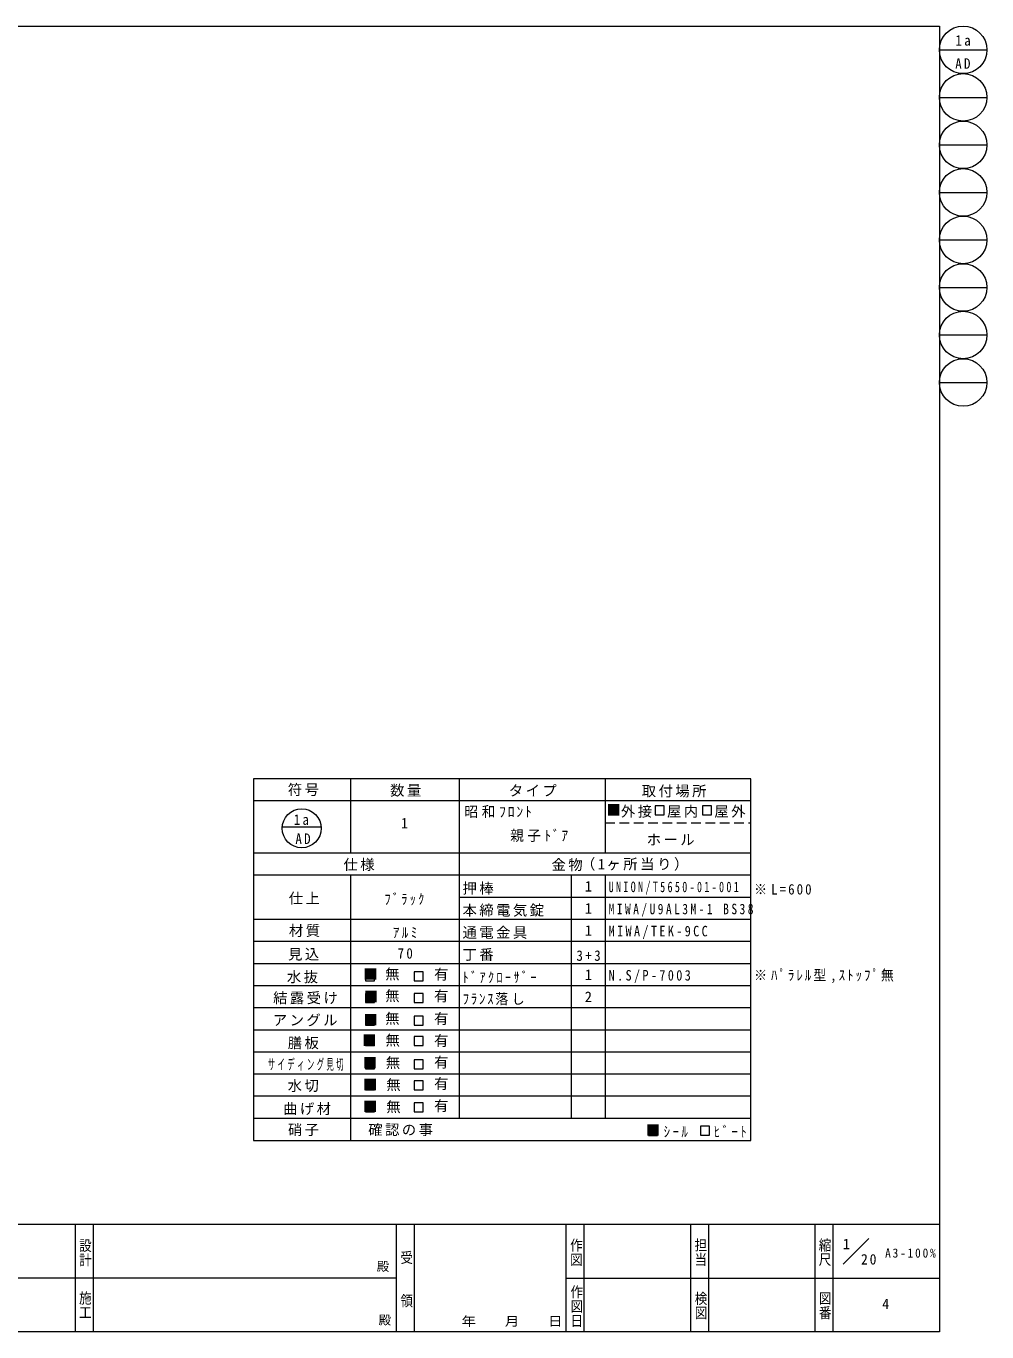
# Model space of a CAD drawing. Units: millimetres at full size, sheet at 1:2, with parts at other scales. Extents: x -822 to 1661, y 616 to 1163.
# Drawn here: x -421 to -19, y 616 to 1163 of the extents above; entities that cross this region are included whole.
import ezdxf
from ezdxf.enums import TextEntityAlignment as Align

# ---------------------------------------------------------------- set-up
doc = ezdxf.new("R2010")
doc.units = ezdxf.units.MM
doc.header["$LTSCALE"] = 2
doc.linetypes.add('DASHED2', pattern=[3, 2, -1])
for name, color, linetype, lineweight in [('1-3_sunpousen', 7, 'Continuous', 9), ('F-7', 7, 'Continuous', 15), ('F-E', 5, 'Continuous', 9)]:
    doc.layers.add(name, color=color, linetype=linetype, lineweight=lineweight)
doc.styles.add('@ＭＳ ゴシック', font='')
doc.styles.add('ＭＳ ゴシック', font='')
doc.styles.get('@ＭＳ ゴシック').set_extended_font_data('@MS Gothic')
doc.styles.get('ＭＳ ゴシック').set_extended_font_data('MS Gothic')

msp = doc.modelspace()

# ---------------------------------------------------------------- linework, layer by layer
at = {"layer": '1-3_sunpousen', "color": 5}
for p, q in [((-117.248, 847.658), (-325.309, 847.658)), ((-325.309, 847.658), (-325.309, 696.289)), ((-284.761, 847.658), (-284.761, 816.502)), ((-239.227, 705.536), (-239.227, 847.658)), ((-178.237, 847.658), (-178.237, 816.502)), ((-117.248, 696.289), (-117.248, 847.658)), ((-117.248, 838.411), (-325.309, 838.411)), ((-313.33, 827.512), (-297.058, 827.512)), ((-117.248, 816.502), (-325.309, 816.502)), ((-117.248, 807.255), (-325.309, 807.255)), ((-284.761, 807.255), (-284.761, 696.289)), ((-192.293, 705.536), (-192.293, 807.255)), ((-178.111, 705.536), (-178.111, 807.255)), ((-117.248, 798.008), (-239.227, 798.008)), ((-117.248, 788.76), (-325.309, 788.76)), ((-117.248, 779.513), (-325.309, 779.513)), ((-117.248, 770.266), (-325.309, 770.266)), ((-117.248, 761.019), (-325.309, 761.019)), ((-117.248, 751.772), (-325.309, 751.772)), ((-117.248, 742.525), (-325.309, 742.525)), ((-117.248, 733.277), (-325.309, 733.277)), ((-117.248, 724.03), (-325.309, 724.03)), ((-117.248, 714.783), (-325.309, 714.783)), ((-117.248, 705.536), (-325.309, 705.536)), ((-325.309, 696.289), (-117.248, 696.289))]:
    msp.add_line(p, q, dxfattribs=at)
at = {"layer": '1-3_sunpousen', "color": 5, "linetype": 'DASHED2'}
for p, q in [((-178.237, 829.163), (-117.248, 829.163)), ((-325.309, 696.289), (-117.248, 696.289))]:
    msp.add_line(p, q, dxfattribs=at)
at = {"layer": '1-3_sunpousen', "color": 5}
for points in [[(-176.537, 832.537), (-172.787, 832.537), (-172.787, 836.287), (-176.537, 836.287)], [(-157.292, 832.537), (-153.542, 832.537), (-153.542, 836.287), (-157.292, 836.287)], [(-137.473, 832.537), (-133.723, 832.537), (-133.723, 836.287), (-137.473, 836.287)], [(-278.471, 763.167), (-274.721, 763.167), (-274.721, 766.917), (-278.471, 766.917)], [(-258.207, 763.167), (-254.457, 763.167), (-254.457, 766.917), (-258.207, 766.917)], [(-278.471, 754.051), (-274.721, 754.051), (-274.721, 757.801), (-278.471, 757.801)], [(-258.207, 754.051), (-254.457, 754.051), (-254.457, 757.801), (-258.207, 757.801)], [(-278.471, 744.574), (-274.721, 744.574), (-274.721, 748.324), (-278.471, 748.324)], [(-258.207, 744.574), (-254.457, 744.574), (-254.457, 748.324), (-258.207, 748.324)], [(-278.471, 736.002), (-274.721, 736.002), (-274.721, 739.752), (-278.471, 739.752)], [(-258.207, 736.002), (-254.457, 736.002), (-254.457, 739.752), (-258.207, 739.752)], [(-278.471, 726.245), (-274.721, 726.245), (-274.721, 729.995), (-278.471, 729.995)], [(-258.207, 726.245), (-254.457, 726.245), (-254.457, 729.995), (-258.207, 729.995)], [(-278.471, 717.491), (-274.721, 717.491), (-274.721, 721.241), (-278.471, 721.241)], [(-258.207, 717.491), (-254.457, 717.491), (-254.457, 721.241), (-258.207, 721.241)], [(-278.471, 708.245), (-274.721, 708.245), (-274.721, 711.995), (-278.471, 711.995)], [(-258.207, 708.245), (-254.457, 708.245), (-254.457, 711.995), (-258.207, 711.995)], [(-160.159, 698.329), (-156.409, 698.329), (-156.409, 702.079), (-160.159, 702.079)], [(-138.382, 698.518), (-134.632, 698.518), (-134.632, 702.268), (-138.382, 702.268)]]:
    msp.add_lwpolyline(points, close=True, dxfattribs=at)
msp.add_circle((-305.194, 826.927), 8.157, dxfattribs=at)
at = {"layer": 'F-E'}
for p, q in [((-822.442, 1162.545), (-38.442, 1162.545)), ((-38.442, 1162.545), (-38.442, 616.22)), ((-38.442, 1152.605), (-18.562, 1152.605)), ((-38.442, 1132.725), (-18.562, 1132.725)), ((-38.442, 1112.845), (-18.562, 1112.845)), ((-38.442, 1092.965), (-18.562, 1092.965)), ((-38.442, 1073.085), (-18.562, 1073.085)), ((-38.442, 1053.205), (-18.562, 1053.205)), ((-38.442, 1033.325), (-18.562, 1033.325)), ((-38.442, 1013.445), (-18.562, 1013.445)), ((-531.342, 661.22), (-399.992, 661.22)), ((-399.992, 661.22), (-265.642, 661.22)), ((-265.642, 661.22), (-90.508, 661.22)), ((-258.142, 661.22), (-258.142, 616.22)), ((-194.642, 661.22), (-194.642, 616.22)), ((-187.142, 661.22), (-187.142, 616.22)), ((-142.575, 661.22), (-142.575, 616.22)), ((-135.075, 661.22), (-135.075, 616.22)), ((-90.508, 661.22), (-38.442, 661.22)), ((-68.015, 655.338), (-78.749, 644.603)), ((-399.992, 638.72), (-531.342, 638.72)), ((-265.642, 638.72), (-399.992, 638.72)), ((-194.642, 638.72), (-90.508, 638.72)), ((-90.508, 638.72), (-38.442, 638.72)), ((-38.442, 616.22), (-822.442, 616.22))]:
    msp.add_line(p, q, dxfattribs=at)
for points in [[(-399.992, 661.22), (-399.992, 638.72), (-399.992, 616.22)], [(-392.492, 661.22), (-392.492, 638.72), (-392.492, 616.22)], [(-265.642, 661.22), (-265.642, 638.72), (-265.642, 616.22)], [(-90.508, 661.22), (-90.508, 638.72), (-90.508, 616.22)], [(-83.008, 661.22), (-83.008, 638.72), (-83.008, 616.22)]]:
    msp.add_lwpolyline(points, dxfattribs=at)
for centre in [(-28.502, 1152.605), (-28.502, 1132.725), (-28.502, 1112.845), (-28.502, 1092.965), (-28.502, 1073.085), (-28.502, 1053.205), (-28.502, 1033.325), (-28.502, 1013.445)]:
    msp.add_circle(centre, 9.94, dxfattribs=at)

# ---------------------------------------------------------------- texts
at = {"layer": '1-3_sunpousen', "style": 'ＭＳ ゴシック'}
for s, p in [('■', (-177.706, 831.043)), ('1', (-263.697, 825.565)), ('1', (-186.769, 799.138)), ('1', (-186.769, 789.891)), ('1', (-186.769, 780.644)), ('■', (-279.443, 762.394)), ('無', (-270.268, 762.418)), ('有', (-249.843, 762.319)), ('1', (-186.769, 762.149)), ('無', (-270.268, 753.303)), ('有', (-249.843, 753.204)), ('■', (-279.247, 752.953)), ('2', (-186.769, 752.902)), ('■', (-279.355, 743.237)), ('無', (-270.268, 743.825)), ('有', (-249.843, 743.726)), ('■', (-279.936, 734.692)), ('無', (-270.164, 734.738)), ('有', (-249.843, 734.519)), ('■', (-279.609, 725.287)), ('無', (-270.013, 725.312)), ('有', (-249.843, 725.531)), ('■', (-279.558, 716.152)), ('無', (-269.794, 716.105)), ('有', (-249.843, 716.544)), ('■', (-279.558, 706.99)), ('無', (-269.794, 706.858)), ('有', (-249.843, 707.297)), ('■', (-161.246, 697.075))]:
    msp.add_text(s, height=4.399, dxfattribs=at).set_placement(p, align=Align.BOTTOM_LEFT)
at = {"layer": '1-3_sunpousen', "char_height": 4.399, "attachment_point": 7, "style": 'ＭＳ ゴシック'}
for s, insert in [('\\T1.17;符号', (-310.989, 840.403)), ('\\T1.17;数量', (-268.224, 840.099)), ('\\T1.17;タイプ', (-218.563, 840.224)), ('\\T1.17;取付場所', (-162.934, 839.801)), ('\\T1.27;\\W0.95;昭和ﾌﾛﾝﾄ', (-237.124, 831.229)), ('\\T1.17;外接', (-171.644, 831.326)), ('\\T1.17;屋内', (-152.4, 831.326)), ('\\T1.17;屋外', (-132.58, 831.326)), ('\\T1.36;\\W0.9;1a', (-308.565, 828.284)), ('\\T1.25;\\W0.95;親子ﾄﾞｱ', (-217.965, 821.208)), ('\\T1.36;\\W0.9;AD', (-307.842, 820.344)), ('\\T1.17;ホール', (-160.887, 819.791)), ('\\T1.17;仕様', (-287.745, 809.063)), ('\\T1.17;金物', (-200.693, 808.966)), ('\\T1.18;（1ヶ所当り）', (-188.378, 809.175)), ('\\T1.17;押棒', (-237.917, 799.138)), ('\\T1.47;\\W0.7;UNION/T5650-01-001', (-176.801, 799.138)), ('\\T1.32;\\W0.9;※L=600', (-115.939, 799.138)), ('\\T1.17;仕上', (-310.647, 794.975)), ('\\T1.38;\\W0.85;ﾌﾞﾗｯｸ', (-270.572, 794.741)), ('\\T1.17;本締電気錠', (-237.917, 789.891)), ('\\T1.43;\\W0.8;MIWA/U9AL3M-1\\~BS38', (-176.801, 789.891)), ('\\T1.17;材質', (-310.553, 781.413)), ('\\T1.38;\\W0.9;ｱﾙﾐ', (-267.039, 780.891)), ('\\T1.17;通電金具', (-237.917, 780.644)), ('\\T1.39;\\W0.85;MIWA/TEK-9CC', (-176.801, 780.644)), ('\\T1.17;見込', (-310.908, 771.545)), ('\\T1.36;\\W0.9;70', (-265.082, 772.32)), ('\\T1.17;丁番', (-237.917, 771.397)), ('\\T1.38;\\W0.9;3+3', (-190.269, 771.397)), ('\\T1.17;水抜', (-311.404, 762.045)), ('\\T1.39;\\W0.85;ﾄﾞｱｸﾛｰｻﾞｰ', (-237.917, 762.149)), ('\\T1.39;\\W0.85;N.S/P-7003', (-176.801, 762.149)), ('\\T1.31;\\W0.9;※ﾊﾟﾗﾚﾙ型,ｽﾄｯﾌﾟ無', (-115.939, 762.149)), ('\\T1.17;結露受け', (-317.177, 753.265)), ('\\T1.27;\\W0.9;ﾌﾗﾝｽ落し', (-237.917, 752.902)), ('\\T1.17;アングル', (-317.291, 744.05)), ('\\T1.17;膳板', (-311.048, 734.453)), ('\\T1.33;\\W0.5;サイディング見切', (-319.428, 725.477)), ('\\T1.17;水切', (-311.072, 716.555)), ('\\T1.17;曲げ材', (-312.984, 706.919)), ('\\T1.17;硝子', (-310.937, 698.125)), ('\\T1.17;確認の事', (-277.367, 698.107)), ('\\T1.38;\\W0.9;ｼｰﾙ', (-153.814, 697.641)), ('\\T1.38;\\W0.9;ﾋﾞｰﾄ', (-132.889, 697.617))]:
    msp.add_mtext(s, dxfattribs=dict(at, insert=insert))
at = {"layer": 'F-7', "char_height": 4.399, "attachment_point": 7, "style": 'ＭＳ ゴシック'}
for s, insert in [('\\T1.36;\\W0.9;1a', (-31.695, 1154.311)), ('\\T1.36;\\W0.9;AD', (-31.797, 1144.687))]:
    msp.add_mtext(s, dxfattribs=dict(at, insert=insert))
at = {"layer": 'F-E', "color": 7, "style": '@ＭＳ ゴシック', "width": 1.15}
for s, p in [('設計', (-398.854, 655.418)), ('受\u3000\u3000領', (-264.419, 650.39)), ('作図', (-193.449, 655.562)), ('担当', (-141.373, 655.646)), ('縮尺', (-89.421, 655.615)), ('作図日', (-193.3, 636.018)), ('施工', (-398.874, 633.437)), ('検図', (-141.304, 633.285)), ('図番', (-89.351, 633.35))]:
    msp.add_text(s, height=3.849, rotation=270, dxfattribs=at).set_placement(p, align=Align.BOTTOM_LEFT)
at = {"layer": 'F-E', "color": 7, "style": 'ＭＳ ゴシック'}
for s, height, p in [('1', 4.399, (-78.849, 649.497)), ('殿', 3.849, (-273.847, 640.575)), ('4', 4.399, (-62.357, 624.421)), ('殿', 3.849, (-273.06, 618.142))]:
    msp.add_text(s, height=height, dxfattribs=at).set_placement(p, align=Align.BOTTOM_LEFT)
at = {"layer": 'F-E', "color": 7, "style": 'ＭＳ ゴシック', "width": 1.15}
msp.add_text('年\u3000\u3000月\u3000\u3000日', height=3.849, dxfattribs=at).set_placement((-238.358, 617.595), align=Align.BOTTOM_LEFT)
at = {"layer": 'F-E', "color": 7, "attachment_point": 7, "style": 'ＭＳ ゴシック'}
for s, insert, char_height in [('\\T1.33;\\W0.9;A3-100%', (-61.125, 647.224), 3.849), ('\\T1.27;\\W0.95;20', (-71.216, 644.333), 4.399)]:
    msp.add_mtext(s, dxfattribs=dict(at, insert=insert, char_height=char_height))

doc.saveas('drawing.dxf')
